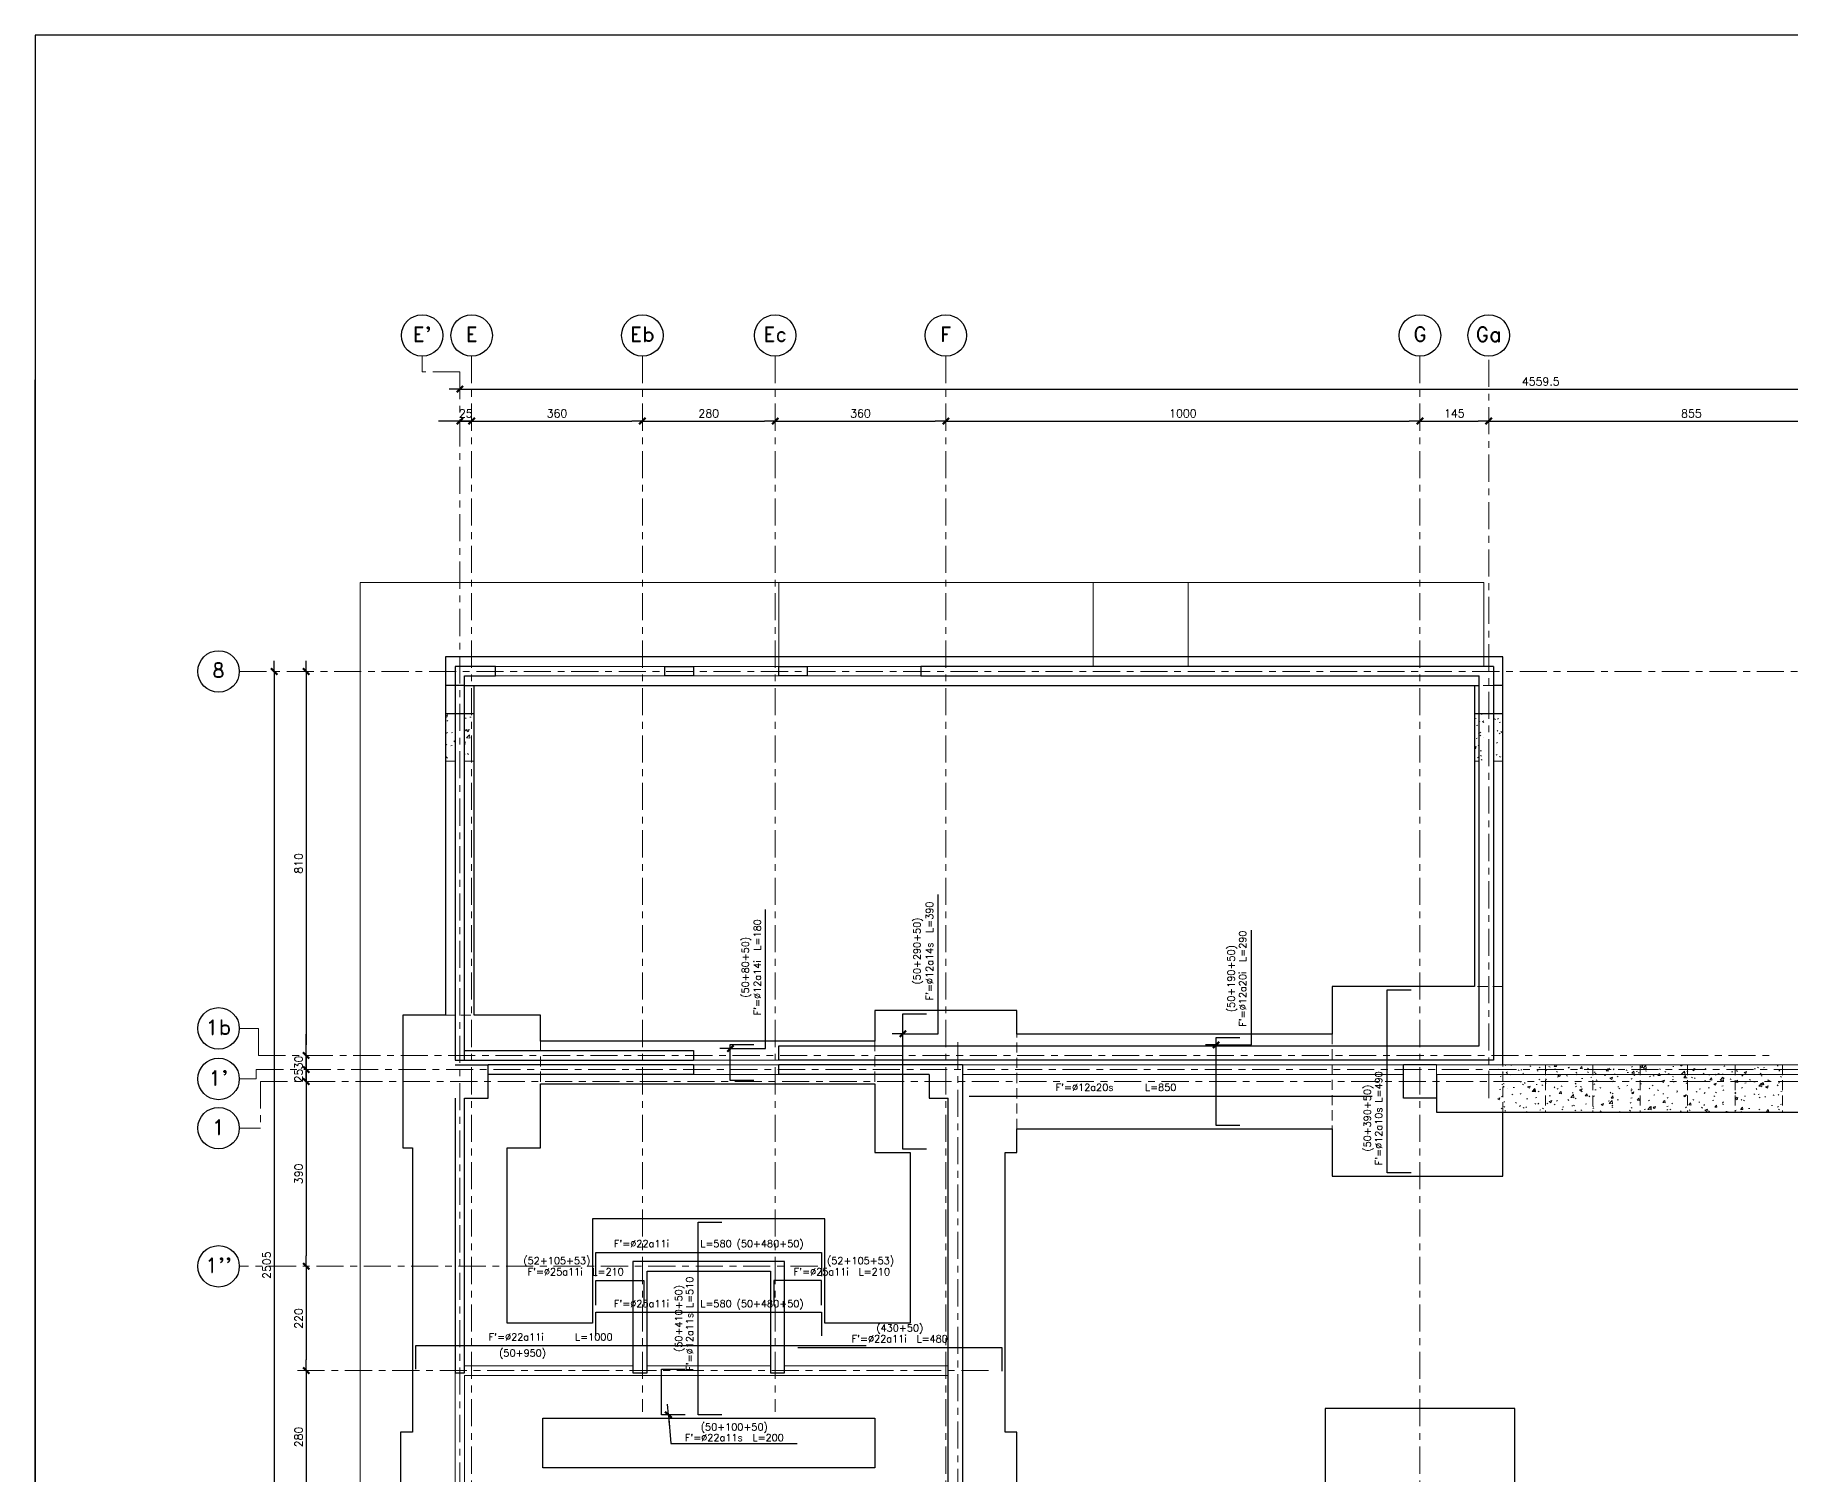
# Model space of a CAD drawing. Extents: x -4 to 6083, y -4 to 8618.
# Drawn here: x 0 to 3703, y 5580 to 8618 of the extents above; entities that cross this region are included whole.
import ezdxf
from ezdxf.enums import TextEntityAlignment as Align
from ezdxf.xclip import XClip

# ---------------------------------------------------------------- set-up
doc = ezdxf.new("R2010")
doc.units = 0
doc.header["$LTSCALE"] = 45
doc.header["$MEASUREMENT"] = 0
doc.header["$XCLIPFRAME"] = 0
doc.linetypes.add('2017_67-100$0$Grid Line', pattern=[2.2225, 1.27, -0.3175, 0.3175, -0.3175])
doc.linetypes.add('2017_67-100$0$RLE-PROYECCION', pattern=[0.71438, 0.47625, -0.23813])
doc.layers.get('0').update_dxf_attribs({"linetype": 'CONTINUOUS'})
for name, color, linetype, lineweight in [('2017_67-100$0$A-GENM', 3, 'CONTINUOUS', 15), ('2017_67-100$0$RLE-EJE', 3, 'CONTINUOUS', 25), ('2017_67-100$0$RLE-EJES', 1, '2017_67-100$0$Grid Line', 9), ('2017_67-100$0$RLE-FUNDACION', 3, 'CONTINUOUS', 25), ('2017_67-100$0$RLE-LOSA', 3, 'CONTINUOUS', 15), ('2017_67-100$0$RLE-MURO', 3, 'CONTINUOUS', 25), ('2017_67-100$0$RLE-PROYECCION', 2, '2017_67-100$0$RLE-PROYECCION', 15), ('2017_67-100$0$RLE-VIGA', 3, 'CONTINUOUS', 15)]:
    doc.layers.add(name, color=color, linetype=linetype, lineweight=lineweight)
for name, color, linetype in [('2017_67-100$0$RLA-COTAS', 2, 'CONTINUOUS'), ('fe', 7, 'CONTINUOUS'), ('RLA-FORMATO', 7, 'CONTINUOUS'), ('TEXTOS-SM', 3, 'CONTINUOUS')]:
    doc.layers.add(name, color=color, linetype=linetype)
doc.styles.add('2017_67-100$0$ROMAND', font='romand', dxfattribs={"height": 31.5})
doc.styles.add('2017_67-100$0$ROMANS', font='ROMANS.shx', dxfattribs={"height": 16.875})
doc.styles.add('ROMANS', font='ROMANS.shx', dxfattribs={"height": 16.875})
doc.styles.add('ROMANS0', font='romans.shx')
doc.dimstyles.new('2017_67-100$0$ING-75', dxfattribs={"dimscale": 75, "dimtxt": 0.27, "dimasz": 0.3, "dimexe": 0, "dimexo": 0, "dimgap": 0.1, "dimtad": 1, "dimdec": 1, "dimzin": 12, "dimdsep": 46, "dimtxsty": '2017_67-100$0$ROMANS', "dimblk": '2017_67-100$0$TICK1', "dimblk1": '2017_67-100$0$TICK1', "dimblk2": '2017_67-100$0$TICK1', "dimcen": 0.09, "dimclrd": 2, "dimclre": 1, "dimclrt": 3, "dimadec": 0, "dimazin": 0, "dimtfac": 1, "dimtdec": 0, "dimtix": 1, "dimtmove": 2, "dimatfit": 3, "dimldrblk": '2017_67-100$0$TICK1', "dimfxl": 0, "dimfxlon": 1, "dimtolj": 1, "dimtzin": 0, "dimarcsym": 0})
doc.dimstyles.new('ING-75', dxfattribs={"dimscale": 75, "dimtxt": 0.27, "dimasz": 0.3, "dimexe": 0, "dimexo": 0, "dimgap": 0.1, "dimtad": 1, "dimdec": 1, "dimzin": 12, "dimdsep": 46, "dimtxsty": 'ROMANS', "dimblk": 'TICK1', "dimblk1": 'TICK1', "dimblk2": 'TICK1', "dimcen": 0.09, "dimclrd": 2, "dimclre": 1, "dimclrt": 3, "dimadec": 0, "dimazin": 0, "dimtfac": 1, "dimtdec": 0, "dimtix": 1, "dimtmove": 2, "dimatfit": 3, "dimldrblk": 'TICK1', "dimfxl": 0, "dimfxlon": 1, "dimtolj": 1, "dimtzin": 0, "dimarcsym": 0})

# ---------------------------------------------------------------- blocks, each defined once
blk = doc.blocks.new('2017_67-100$0$TICK1')
at = {"color": 2}
for points in [[(0, 0), (-1, 0)], [(0, 0), (1, 0)]]:
    blk.add_lwpolyline(points, dxfattribs=at)
at = {"color": 2, "const_width": 0.2}
blk.add_lwpolyline([(-0.3, -0.3), (0.3, 0.3)], dxfattribs=at)
blk = doc.blocks.new('*D22')
at = {"layer": '2017_67-100$0$RLA-COTAS', "color": 2, "lineweight": -2, "transparency": 16777216}
blk.add_line((799.6, 7870.8), (5314.1, 7870.8), dxfattribs=at)
at = {"layer": '2017_67-100$0$RLA-COTAS', "color": 2, "lineweight": -2, "transparency": 16777216, "xscale": 22.5, "yscale": 22.5, "zscale": 22.5, "rotation": 180}
blk.add_blockref('2017_67-100$0$TICK1', (777.1, 7870.8), dxfattribs=at)
at = {"layer": '2017_67-100$0$RLA-COTAS', "color": 2, "lineweight": -2, "transparency": 16777216, "xscale": 22.5, "yscale": 22.5, "zscale": 22.5}
blk.add_blockref('2017_67-100$0$TICK1', (5336.6, 7870.8), dxfattribs=at)
at = {"layer": '2017_67-100$0$RLA-COTAS', "color": 3, "transparency": 16777216, "insert": (3056.8, 7886.8), "char_height": 16.88, "attachment_point": 5, "style": '2017_67-100$0$ROMANS'}
blk.add_mtext('\\A1;4559.5', dxfattribs=at)
blk = doc.blocks.new('*D23')
at = {"layer": '2017_67-100$0$RLA-COTAS', "color": 2, "lineweight": -2, "transparency": 16777216}
for p, q in [((754.6, 7803.3), (732.1, 7803.3)), ((777.1, 7803.3), (802.1, 7803.3)), ((824.6, 7803.3), (847.1, 7803.3))]:
    blk.add_line(p, q, dxfattribs=at)
at = {"layer": '2017_67-100$0$RLA-COTAS', "color": 2, "lineweight": -2, "transparency": 16777216, "xscale": 22.5, "yscale": 22.5, "zscale": 22.5}
blk.add_blockref('2017_67-100$0$TICK1', (777.1, 7803.3), dxfattribs=at)
at = {"layer": '2017_67-100$0$RLA-COTAS', "color": 2, "lineweight": -2, "transparency": 16777216, "xscale": 22.5, "yscale": 22.5, "zscale": 22.5, "rotation": 180}
blk.add_blockref('2017_67-100$0$TICK1', (802.1, 7803.3), dxfattribs=at)
at = {"layer": '2017_67-100$0$RLA-COTAS', "color": 3, "transparency": 16777216, "insert": (789.6, 7819.3), "char_height": 16.88, "attachment_point": 5, "style": '2017_67-100$0$ROMANS'}
blk.add_mtext('\\A1;25', dxfattribs=at)
blk = doc.blocks.new('*D24')
at = {"layer": '2017_67-100$0$RLA-COTAS', "color": 2, "lineweight": -2, "transparency": 16777216}
blk.add_line((824.6, 7803.3), (1139.6, 7803.3), dxfattribs=at)
at = {"layer": '2017_67-100$0$RLA-COTAS', "color": 2, "lineweight": -2, "transparency": 16777216, "xscale": 22.5, "yscale": 22.5, "zscale": 22.5, "rotation": 180}
blk.add_blockref('2017_67-100$0$TICK1', (802.1, 7803.3), dxfattribs=at)
at = {"layer": '2017_67-100$0$RLA-COTAS', "color": 2, "lineweight": -2, "transparency": 16777216, "xscale": 22.5, "yscale": 22.5, "zscale": 22.5}
blk.add_blockref('2017_67-100$0$TICK1', (1162.1, 7803.3), dxfattribs=at)
at = {"layer": '2017_67-100$0$RLA-COTAS', "color": 3, "transparency": 16777216, "insert": (982.1, 7819.3), "char_height": 16.88, "attachment_point": 5, "style": '2017_67-100$0$ROMANS'}
blk.add_mtext('\\A1;360', dxfattribs=at)
blk = doc.blocks.new('*D25')
at = {"layer": '2017_67-100$0$RLA-COTAS', "color": 2, "lineweight": -2, "transparency": 16777216}
blk.add_line((1184.6, 7803.3), (1419.6, 7803.3), dxfattribs=at)
at = {"layer": '2017_67-100$0$RLA-COTAS', "color": 2, "lineweight": -2, "transparency": 16777216, "xscale": 22.5, "yscale": 22.5, "zscale": 22.5, "rotation": 180}
blk.add_blockref('2017_67-100$0$TICK1', (1162.1, 7803.3), dxfattribs=at)
at = {"layer": '2017_67-100$0$RLA-COTAS', "color": 2, "lineweight": -2, "transparency": 16777216, "xscale": 22.5, "yscale": 22.5, "zscale": 22.5}
blk.add_blockref('2017_67-100$0$TICK1', (1442.1, 7803.3), dxfattribs=at)
at = {"layer": '2017_67-100$0$RLA-COTAS', "color": 3, "transparency": 16777216, "insert": (1302.1, 7819.3), "char_height": 16.88, "attachment_point": 5, "style": '2017_67-100$0$ROMANS'}
blk.add_mtext('\\A1;280', dxfattribs=at)
blk = doc.blocks.new('*D26')
at = {"layer": '2017_67-100$0$RLA-COTAS', "color": 2, "lineweight": -2, "transparency": 16777216}
blk.add_line((1464.6, 7803.3), (1779.6, 7803.3), dxfattribs=at)
at = {"layer": '2017_67-100$0$RLA-COTAS', "color": 2, "lineweight": -2, "transparency": 16777216, "xscale": 22.5, "yscale": 22.5, "zscale": 22.5, "rotation": 180}
blk.add_blockref('2017_67-100$0$TICK1', (1442.1, 7803.3), dxfattribs=at)
at = {"layer": '2017_67-100$0$RLA-COTAS', "color": 2, "lineweight": -2, "transparency": 16777216, "xscale": 22.5, "yscale": 22.5, "zscale": 22.5}
blk.add_blockref('2017_67-100$0$TICK1', (1802.1, 7803.3), dxfattribs=at)
at = {"layer": '2017_67-100$0$RLA-COTAS', "color": 3, "transparency": 16777216, "insert": (1622.1, 7819.3), "char_height": 16.88, "attachment_point": 5, "style": '2017_67-100$0$ROMANS'}
blk.add_mtext('\\A1;360', dxfattribs=at)
blk = doc.blocks.new('*D27')
at = {"layer": '2017_67-100$0$RLA-COTAS', "color": 2, "lineweight": -2, "transparency": 16777216}
blk.add_line((1824.6, 7803.3), (2779.6, 7803.3), dxfattribs=at)
at = {"layer": '2017_67-100$0$RLA-COTAS', "color": 2, "lineweight": -2, "transparency": 16777216, "xscale": 22.5, "yscale": 22.5, "zscale": 22.5, "rotation": 180}
blk.add_blockref('2017_67-100$0$TICK1', (1802.1, 7803.3), dxfattribs=at)
at = {"layer": '2017_67-100$0$RLA-COTAS', "color": 2, "lineweight": -2, "transparency": 16777216, "xscale": 22.5, "yscale": 22.5, "zscale": 22.5}
blk.add_blockref('2017_67-100$0$TICK1', (2802.1, 7803.3), dxfattribs=at)
at = {"layer": '2017_67-100$0$RLA-COTAS', "color": 3, "transparency": 16777216, "insert": (2302.1, 7819.3), "char_height": 16.88, "attachment_point": 5, "style": '2017_67-100$0$ROMANS'}
blk.add_mtext('\\A1;1000', dxfattribs=at)
blk = doc.blocks.new('*D28')
at = {"layer": '2017_67-100$0$RLA-COTAS', "color": 2, "lineweight": -2, "transparency": 16777216}
blk.add_line((2824.6, 7803.3), (2924.6, 7803.3), dxfattribs=at)
at = {"layer": '2017_67-100$0$RLA-COTAS', "color": 2, "lineweight": -2, "transparency": 16777216, "xscale": 22.5, "yscale": 22.5, "zscale": 22.5, "rotation": 180}
blk.add_blockref('2017_67-100$0$TICK1', (2802.1, 7803.3), dxfattribs=at)
at = {"layer": '2017_67-100$0$RLA-COTAS', "color": 2, "lineweight": -2, "transparency": 16777216, "xscale": 22.5, "yscale": 22.5, "zscale": 22.5}
blk.add_blockref('2017_67-100$0$TICK1', (2947.1, 7803.3), dxfattribs=at)
at = {"layer": '2017_67-100$0$RLA-COTAS', "color": 3, "transparency": 16777216, "insert": (2874.6, 7819.3), "char_height": 16.88, "attachment_point": 5, "style": '2017_67-100$0$ROMANS'}
blk.add_mtext('\\A1;145', dxfattribs=at)
blk = doc.blocks.new('*D29')
at = {"layer": '2017_67-100$0$RLA-COTAS', "color": 2, "lineweight": -2, "transparency": 16777216}
blk.add_line((2969.6, 7803.3), (3779.6, 7803.3), dxfattribs=at)
at = {"layer": '2017_67-100$0$RLA-COTAS', "color": 2, "lineweight": -2, "transparency": 16777216, "xscale": 22.5, "yscale": 22.5, "zscale": 22.5, "rotation": 180}
blk.add_blockref('2017_67-100$0$TICK1', (2947.1, 7803.3), dxfattribs=at)
at = {"layer": '2017_67-100$0$RLA-COTAS', "color": 2, "lineweight": -2, "transparency": 16777216, "xscale": 22.5, "yscale": 22.5, "zscale": 22.5}
blk.add_blockref('2017_67-100$0$TICK1', (3802.1, 7803.3), dxfattribs=at)
at = {"layer": '2017_67-100$0$RLA-COTAS', "color": 3, "transparency": 16777216, "insert": (3374.6, 7819.3), "char_height": 16.88, "attachment_point": 5, "style": '2017_67-100$0$ROMANS'}
blk.add_mtext('\\A1;855', dxfattribs=at)
blk = doc.blocks.new('*D53')
at = {"layer": '2017_67-100$0$RLA-COTAS', "color": 2, "lineweight": -2, "transparency": 16777216}
blk.add_line((385.6, 7252.6), (385.6, 4792.6), dxfattribs=at)
at = {"layer": '2017_67-100$0$RLA-COTAS', "color": 2, "lineweight": -2, "transparency": 16777216, "xscale": 22.5, "yscale": 22.5, "zscale": 22.5}
for p, rotation in [((385.6, 7275.1), 90), ((385.6, 4770.1), 270)]:
    blk.add_blockref('2017_67-100$0$TICK1', p, dxfattribs=dict(at, rotation=rotation))
at = {"layer": '2017_67-100$0$RLA-COTAS', "color": 3, "transparency": 16777216, "insert": (369.7, 6022.6), "char_height": 16.88, "attachment_point": 5, "rotation": 90, "style": '2017_67-100$0$ROMANS'}
blk.add_mtext('\\A1;2505', dxfattribs=at)
blk = doc.blocks.new('*D54')
at = {"layer": '2017_67-100$0$RLA-COTAS', "color": 2, "lineweight": -2, "transparency": 16777216}
blk.add_line((453.1, 7252.6), (453.1, 6487.6), dxfattribs=at)
at = {"layer": '2017_67-100$0$RLA-COTAS', "color": 2, "lineweight": -2, "transparency": 16777216, "xscale": 22.5, "yscale": 22.5, "zscale": 22.5}
for p, rotation in [((453.1, 7275.1), 90), ((453.1, 6465.1), 270)]:
    blk.add_blockref('2017_67-100$0$TICK1', p, dxfattribs=dict(at, rotation=rotation))
at = {"layer": '2017_67-100$0$RLA-COTAS', "color": 3, "transparency": 16777216, "insert": (437.2, 6870.1), "char_height": 16.88, "attachment_point": 5, "rotation": 90, "style": '2017_67-100$0$ROMANS'}
blk.add_mtext('\\A1;810', dxfattribs=at)
blk = doc.blocks.new('*D55')
at = {"layer": '2017_67-100$0$RLA-COTAS', "color": 2, "lineweight": -2, "transparency": 16777216}
for p, q in [((453.1, 6487.6), (453.1, 6510.1)), ((453.1, 6465.1), (453.1, 6435.1)), ((453.1, 6412.6), (453.1, 6390.1))]:
    blk.add_line(p, q, dxfattribs=at)
at = {"layer": '2017_67-100$0$RLA-COTAS', "color": 2, "lineweight": -2, "transparency": 16777216, "xscale": 22.5, "yscale": 22.5, "zscale": 22.5}
for p, rotation in [((453.1, 6465.1), 270), ((453.1, 6435.1), 90)]:
    blk.add_blockref('2017_67-100$0$TICK1', p, dxfattribs=dict(at, rotation=rotation))
at = {"layer": '2017_67-100$0$RLA-COTAS', "color": 3, "transparency": 16777216, "insert": (437.2, 6450.1), "char_height": 16.88, "attachment_point": 5, "rotation": 90, "style": '2017_67-100$0$ROMANS'}
blk.add_mtext('\\A1;30', dxfattribs=at)
blk = doc.blocks.new('*D56')
at = {"layer": '2017_67-100$0$RLA-COTAS', "color": 2, "lineweight": -2, "transparency": 16777216}
for p, q in [((453.1, 6457.6), (453.1, 6480.1)), ((453.1, 6435.1), (453.1, 6410.1)), ((453.1, 6387.6), (453.1, 6365.1))]:
    blk.add_line(p, q, dxfattribs=at)
at = {"layer": '2017_67-100$0$RLA-COTAS', "color": 2, "lineweight": -2, "transparency": 16777216, "xscale": 22.5, "yscale": 22.5, "zscale": 22.5}
for p, rotation in [((453.1, 6435.1), 270), ((453.1, 6410.1), 90)]:
    blk.add_blockref('2017_67-100$0$TICK1', p, dxfattribs=dict(at, rotation=rotation))
at = {"layer": '2017_67-100$0$RLA-COTAS', "color": 3, "transparency": 16777216, "insert": (437.2, 6422.6), "char_height": 16.88, "attachment_point": 5, "rotation": 90, "style": '2017_67-100$0$ROMANS'}
blk.add_mtext('\\A1;25', dxfattribs=at)
blk = doc.blocks.new('*D57')
at = {"layer": '2017_67-100$0$RLA-COTAS', "color": 2, "lineweight": -2, "transparency": 16777216}
blk.add_line((453.1, 6387.6), (453.1, 6042.6), dxfattribs=at)
at = {"layer": '2017_67-100$0$RLA-COTAS', "color": 2, "lineweight": -2, "transparency": 16777216, "xscale": 22.5, "yscale": 22.5, "zscale": 22.5}
for p, rotation in [((453.1, 6410.1), 90), ((453.1, 6020.1), 270)]:
    blk.add_blockref('2017_67-100$0$TICK1', p, dxfattribs=dict(at, rotation=rotation))
at = {"layer": '2017_67-100$0$RLA-COTAS', "color": 3, "transparency": 16777216, "insert": (437.2, 6215.1), "char_height": 16.88, "attachment_point": 5, "rotation": 90, "style": '2017_67-100$0$ROMANS'}
blk.add_mtext('\\A1;390', dxfattribs=at)
blk = doc.blocks.new('*D58')
at = {"layer": '2017_67-100$0$RLA-COTAS', "color": 2, "lineweight": -2, "transparency": 16777216}
blk.add_line((453.1, 5997.6), (453.1, 5822.6), dxfattribs=at)
at = {"layer": '2017_67-100$0$RLA-COTAS', "color": 2, "lineweight": -2, "transparency": 16777216, "xscale": 22.5, "yscale": 22.5, "zscale": 22.5}
for p, rotation in [((453.1, 6020.1), 90), ((453.1, 5800.1), 270)]:
    blk.add_blockref('2017_67-100$0$TICK1', p, dxfattribs=dict(at, rotation=rotation))
at = {"layer": '2017_67-100$0$RLA-COTAS', "color": 3, "transparency": 16777216, "insert": (437.2, 5910.1), "char_height": 16.88, "attachment_point": 5, "rotation": 90, "style": '2017_67-100$0$ROMANS'}
blk.add_mtext('\\A1;220', dxfattribs=at)
blk = doc.blocks.new('*D59')
at = {"layer": '2017_67-100$0$RLA-COTAS', "color": 2, "lineweight": -2, "transparency": 16777216}
blk.add_line((453.1, 5777.6), (453.1, 5542.6), dxfattribs=at)
at = {"layer": '2017_67-100$0$RLA-COTAS', "color": 2, "lineweight": -2, "transparency": 16777216, "xscale": 22.5, "yscale": 22.5, "zscale": 22.5}
for p, rotation in [((453.1, 5800.1), 90), ((453.1, 5520.1), 270)]:
    blk.add_blockref('2017_67-100$0$TICK1', p, dxfattribs=dict(at, rotation=rotation))
at = {"layer": '2017_67-100$0$RLA-COTAS', "color": 3, "transparency": 16777216, "insert": (437.2, 5660.1), "char_height": 16.88, "attachment_point": 5, "rotation": 90, "style": '2017_67-100$0$ROMANS'}
blk.add_mtext('\\A1;280', dxfattribs=at)
blk = doc.blocks.new('TICK1')
at = {"color": 2}
for points in [[(0, 0), (-1, 0)], [(0, 0), (1, 0)]]:
    blk.add_lwpolyline(points, dxfattribs=at)
at = {"color": 2, "const_width": 0.2}
blk.add_lwpolyline([(-0.3, -0.3), (0.3, 0.3)], dxfattribs=at)
blk = doc.blocks.new('2017_67-100')
at = {"layer": '2017_67-100$0$A-GENM'}
h = blk.add_hatch(dxfattribs=at)
h.set_pattern_fill('FP_3', color=1, style=0, pattern_type=2)
h.set_pattern_definition([(50, (3196.585, 5997.944), (54.65545, -4.7815), [5.715, -62.865]), (355, (3196.585, 5997.944), (-10.5728, 57.3166), [4.572, -50.292]), (100.451, (3201.14, 5997.546), (44.0828, 52.5349), [4.857, -53.427]), (46.184, (3196.585, 6013.184), (81.3237, -12.6129), [8.572, -94.297]), (96.636, (3203.36, 6012.13), (71.2212, 74.2287), [7.286, -80.141]), (351.184, (3196.585, 6013.18), (71.2217, 74.2274), [6.858, -75.438]), (21, (3204.205, 6009.374), (45.4846, -30.6795), [5.715, -62.865]), (326, (3204.205, 6009.374), (18.5405, 55.256), [4.572, -50.292]), (71.451, (3207.995, 6006.817), (64.0251, 24.5763), [4.857, -53.427]), (37.5, (3196.585, 5997.944), (0.9261, 25.36672), [2.515, -47.168, 2.515, -48.539, -50.483]), (37.5, (3196.585, 5997.944), (0.9261, 25.36672), [-100.736, 2.515, -47.968]), (7.5, (3196.585, 5997.944), (20.04558, 30.0546), [2.515, -26.594, 2.515, -46.025, -19.241]), (7.5, (3196.585, 5997.944), (20.04558, 30.0546), [-77.648, 2.515, -16.726]), (327.5, (3179.592, 5997.944), (40.67682, -1.71882), [2.515, -16.535, 2.515, -56.921, -78.867]), (327.5, (3179.592, 5997.944), (40.67682, -1.71882), [-78.486, 2.515, -76.352]), (317.5, (3171.97, 5997.944), (44.4383, 7.62794), [2.515, -22.25, 2.515, -36.957, -56.007]), (317.5, (3171.97, 5997.944), (44.4383, 7.62794), [-64.237, 2.515, -53.492])])
h.paths.add_polyline_path([(767.065, 7085.628), (767.065, 7185.628), (747.065, 7185.628), (747.065, 7085.628)], flags=0)
h.paths.add_polyline_path([(807.065, 7085.628), (807.065, 7185.628), (787.065, 7185.628), (787.065, 7085.628)], flags=0)
h = blk.add_hatch(dxfattribs=at)
h.set_pattern_fill('FP_1', color=1, style=0, pattern_type=2)
h.set_pattern_definition([(50, (3157.694, 5997.944), (54.6555, -4.7815), [5.715, -62.865]), (355, (3157.694, 5997.944), (-10.5728, 57.3166), [4.572, -50.292]), (100.451, (3162.25, 5997.546), (44.0828, 52.535), [4.857, -53.427]), (46.184, (3157.694, 6013.184), (81.3237, -12.613), [8.572, -94.297]), (96.636, (3164.47, 6012.13), (71.221, 74.2287), [7.286, -80.141]), (351.184, (3157.694, 6013.18), (71.2217, 74.2274), [6.858, -75.438]), (21, (3165.314, 6009.374), (45.4846, -30.6795), [5.715, -62.865]), (326, (3165.314, 6009.374), (18.5405, 55.256), [4.572, -50.292]), (71.451, (3169.104, 6006.817), (64.025, 24.5763), [4.857, -53.427]), (37.5, (3157.694, 5997.944), (0.9261, 25.36672), [2.515, -47.168, 2.515, -48.539, -50.483]), (37.5, (3157.694, 5997.944), (0.9261, 25.36672), [-100.736, 2.515, -47.968]), (7.5, (3157.694, 5997.944), (20.0456, 30.0546), [2.515, -26.594, 2.515, -46.025, -19.241]), (7.5, (3157.694, 5997.944), (20.0456, 30.0546), [-77.648, 2.515, -16.726]), (327.5, (3140.701, 5997.944), (40.6768, -1.71882), [2.515, -16.535, 2.515, -56.921, -78.867]), (327.5, (3140.701, 5997.944), (40.6768, -1.71882), [-78.486, 2.515, -76.352]), (317.5, (3133.08, 5997.944), (44.4383, 7.6279), [2.515, -22.25, 2.515, -36.957, -56.007]), (317.5, (3133.08, 5997.944), (44.4383, 7.6279), [-64.237, 2.515, -53.492])])
h.paths.add_polyline_path([(2977.069, 7085.628), (2977.069, 7185.628), (2957.069, 7185.628), (2957.069, 7085.628), (2973.183, 7085.628)], flags=0)
h.paths.add_polyline_path([(2917.069, 7085.628), (2937.069, 7085.628), (2937.069, 7185.628), (2917.069, 7185.628)], flags=0)
h = blk.add_hatch(dxfattribs=at)
h.set_pattern_fill('FP_1', color=1, style=0, pattern_type=2)
h.set_pattern_definition([(50, (3207.194, 5257.44), (54.6555, -4.7815), [5.715, -62.865]), (355, (3207.194, 5257.44), (-10.5728, 57.3166), [4.572, -50.292]), (100.451, (3211.75, 5257.04), (44.0828, 52.535), [4.857, -53.427]), (46.184, (3207.194, 5272.68), (81.3237, -12.613), [8.572, -94.297]), (96.636, (3213.97, 5271.63), (71.221, 74.2287), [7.286, -80.141]), (351.184, (3207.194, 5272.68), (71.2217, 74.2274), [6.858, -75.438]), (21, (3214.814, 5268.87), (45.4846, -30.6795), [5.715, -62.865]), (326, (3214.814, 5268.87), (18.5405, 55.256), [4.572, -50.292]), (71.451, (3218.604, 5266.31), (64.025, 24.5763), [4.857, -53.427]), (37.5, (3207.194, 5257.439), (0.9261, 25.36672), [2.515, -47.168, 2.515, -48.539, -50.483]), (37.5, (3207.194, 5257.439), (0.9261, 25.36672), [-100.736, 2.515, -47.968]), (7.5, (3207.194, 5257.44), (20.0456, 30.0546), [2.515, -26.594, 2.515, -46.025, -19.241]), (7.5, (3207.194, 5257.44), (20.0456, 30.0546), [-77.648, 2.515, -16.726]), (327.5, (3190.201, 5257.439), (40.6768, -1.71882), [2.515, -16.535, 2.515, -56.921, -78.867]), (327.5, (3190.201, 5257.439), (40.6768, -1.71882), [-78.486, 2.515, -76.352]), (317.5, (3182.58, 5257.44), (44.4383, 7.6279), [2.515, -22.25, 2.515, -36.957, -56.007]), (317.5, (3182.58, 5257.44), (44.4383, 7.6279), [-64.237, 2.515, -53.492])])
h.paths.add_polyline_path([(3566.569, 6345.123), (3566.569, 6445.123), (2991.952, 6445.123), (2991.952, 6345.123), (3022.683, 6345.123)])
h.paths.add_polyline_path([(2966.569, 6345.123), (2986.569, 6345.123), (2986.569, 6445.123), (2966.569, 6445.123)])
for p, q in [((747.065, 7185.628), (767.065, 7185.628)), ((787.065, 7185.628), (807.065, 7185.628)), ((2917.069, 7185.628), (2927.069, 7185.628)), ((2917.069, 7185.628), (2927.069, 7185.628)), ((2957.069, 7185.628), (2977.069, 7185.628)), ((2957.069, 7185.628), (2977.069, 7185.628))]:
    blk.add_line(p, q, dxfattribs=at)
at = {"layer": '2017_67-100$0$A-GENM', "color": 1}
for p, q in [((747.065, 7085.628), (767.065, 7085.628)), ((787.065, 7085.628), (807.065, 7085.628)), ((2917.069, 7085.628), (2927.069, 7085.628)), ((2957.069, 7085.628), (2977.069, 7085.628))]:
    blk.add_line(p, q, dxfattribs=at)
at = {"layer": '2017_67-100$0$RLE-EJE'}
for centre in [(697.659, 7983.878), (802.065, 7983.878), (1162.065, 7983.878), (1442.065, 7983.878), (1802.065, 7983.878), (2802.065, 7983.878), (2947.065, 7983.878), (268.315, 7275.128), (268.315, 6522.065), (268.315, 6415.446), (268.315, 6311.663), (268.315, 6020.127)]:
    blk.add_circle(centre, 43.75, dxfattribs=at)
at = {"layer": '2017_67-100$0$RLE-EJES'}
for p, q in [((697.659, 7906.893), (697.659, 7940.128)), ((802.065, 7940.128), (802.065, 3264.931)), ((1162.065, 7940.128), (1162.065, 5713.285)), ((1442.065, 7940.128), (1442.065, 5713.285)), ((1802.065, 7940.128), (1802.065, 3264.931)), ((2802.065, 7940.128), (2802.065, 3264.931)), ((2947.065, 6375.128), (2947.065, 7940.128)), ((777.065, 7906.893), (697.659, 7906.893)), ((777.065, 7906.893), (777.065, 3302.6)), ((312.065, 7275.128), (5712.081, 7275.128)), ((352.395, 6522.065), (312.065, 6522.065)), ((352.395, 6465.144), (352.395, 6522.065)), ((1827.065, 6492.793), (1827.065, 3302.6)), ((352.395, 6465.144), (3550.79, 6465.144)), ((347.924, 6415.446), (312.065, 6415.446)), ((347.924, 6435.128), (5674.086, 6435.128)), ((347.924, 6435.128), (347.924, 6415.446)), ((356.865, 6410.144), (356.865, 6311.663)), ((356.865, 6410.144), (5712.081, 6410.144)), ((356.865, 6311.663), (312.065, 6311.663)), ((1531.849, 6020.127), (312.065, 6020.127)), ((1892.065, 5800.128), (432.065, 5800.128))]:
    blk.add_line(p, q, dxfattribs=at)
at = {"layer": '2017_67-100$0$RLE-FUNDACION'}
for p, q in [((747.065, 7305.628), (747.065, 6550.144)), ((2977.069, 7305.628), (747.065, 7305.628)), ((2977.069, 6445.128), (2977.069, 7305.628)), ((767.065, 7245.628), (747.065, 7245.628)), ((787.06, 7245.628), (767.07, 7245.628)), ((787.065, 7245.628), (2927.069, 7245.628)), ((807.065, 6550.144), (807.065, 7245.628)), ((2917.069, 7245.628), (2917.069, 6610.144)), ((2977.069, 7245.628), (2957.069, 7245.628)), ((767.065, 7185.628), (747.065, 7185.628)), ((787.06, 7185.628), (767.07, 7185.628)), ((807.065, 7185.628), (787.065, 7185.628)), ((2927.069, 7185.628), (2917.069, 7185.628)), ((2957.064, 7185.628), (2927.074, 7185.628)), ((2977.069, 7185.628), (2957.069, 7185.628)), ((2917.069, 6610.144), (2617.069, 6610.144)), ((2617.069, 6610.144), (2617.069, 6510.144)), ((1952.065, 6560.144), (1652.065, 6560.144)), ((1652.065, 6560.144), (1652.065, 6495.124)), ((1952.065, 6510.144), (1952.065, 6560.144)), ((747.065, 6550.144), (657.065, 6550.144)), ((657.065, 6550.144), (657.065, 6270.144)), ((947.065, 6550.144), (807.065, 6550.144)), ((947.065, 6495.124), (947.065, 6550.144)), ((1652.065, 6495.124), (947.065, 6495.124)), ((2617.069, 6510.144), (1952.065, 6510.144)), ((947.065, 6270.144), (947.065, 6405.128)), ((947.065, 6405.128), (1652.065, 6405.128)), ((1652.065, 6405.128), (1652.065, 6260.144)), ((2837.065, 6375.128), (2837.065, 6345.128)), ((2837.065, 6345.128), (3602.065, 6345.128)), ((2977.069, 6210.144), (2977.069, 6345.128)), ((1952.065, 6260.144), (1952.065, 6310.144)), ((1952.065, 6310.144), (2617.069, 6310.144)), ((2617.069, 6310.144), (2617.069, 6210.144)), ((657.065, 6270.144), (677.065, 6270.144)), ((677.065, 6270.144), (677.065, 5670.144)), ((877.065, 5900.128), (877.065, 6270.144)), ((877.065, 6270.144), (947.065, 6270.144)), ((1652.065, 6260.144), (1727.065, 6260.144)), ((1727.065, 6260.144), (1727.065, 5900.128)), ((1927.065, 5670.144), (1927.065, 6260.144)), ((1927.065, 6260.144), (1952.065, 6260.144)), ((2617.069, 6210.144), (2977.069, 6210.144)), ((1057.065, 6120.127), (1057.065, 5900.128)), ((1547.065, 6120.127), (1057.065, 6120.127)), ((1547.065, 5900.128), (1547.065, 6120.127)), ((1057.065, 5900.128), (877.065, 5900.128)), ((1727.065, 5900.128), (1547.065, 5900.128)), ((2602.065, 5720.144), (2602.065, 5550.144)), ((3002.065, 5720.144), (2602.065, 5720.144)), ((3002.065, 5550.144), (3002.065, 5720.144)), ((677.065, 5670.144), (652.065, 5670.144)), ((652.065, 5670.144), (652.065, 5370.144)), ((952.065, 5700.128), (1652.065, 5700.128)), ((952.065, 5595.144), (952.065, 5700.128)), ((1652.065, 5700.128), (1652.065, 5595.144)), ((1952.065, 5670.144), (1927.065, 5670.144)), ((1952.065, 5550.144), (1952.065, 5670.144)), ((1652.065, 5595.144), (952.065, 5595.144))]:
    blk.add_line(p, q, dxfattribs=at)
at = {"layer": '2017_67-100$0$RLE-LOSA'}
for p, q in [((567.065, 5517.593), (567.065, 7462.628)), ((567.065, 7462.628), (2936.569, 7462.628)), ((1449.69, 7462.628), (1449.69, 7285.628)), ((2112.825, 7462.628), (2112.825, 7285.628)), ((2312.825, 7462.628), (2312.825, 7285.628)), ((2936.569, 7462.628), (2936.569, 7285.628)), ((1269.69, 6455.144), (1449.69, 6455.144)), ((1449.69, 6445.144), (1269.69, 6445.144))]:
    blk.add_line(p, q, dxfattribs=at)
at = {"layer": '2017_67-100$0$RLE-MURO'}
for p, q in [((852.065, 7285.628), (767.065, 7285.628)), ((767.065, 7285.628), (767.065, 6455.144)), ((787.065, 6455.144), (787.065, 7265.628)), ((787.065, 7265.628), (852.065, 7265.628)), ((852.065, 7265.628), (852.065, 7285.628)), ((2957.069, 7285.628), (1749.59, 7285.628)), ((1749.59, 7285.628), (1749.59, 7265.628)), ((1749.59, 7265.628), (2927.069, 7265.628)), ((2927.069, 6485.144), (2927.069, 7265.628)), ((2957.069, 7285.628), (2957.069, 6455.144)), ((1449.69, 6485.144), (2927.069, 6485.144)), ((1449.69, 6455.144), (1449.69, 6485.144)), ((767.065, 6455.144), (787.065, 6455.144)), ((767.065, 6445.128), (837.065, 6445.128)), ((787.065, 6475.144), (1269.69, 6475.144)), ((787.065, 6455.144), (1269.69, 6455.144)), ((837.065, 6445.128), (837.065, 6445.144)), ((1269.69, 6445.144), (837.065, 6445.144)), ((837.065, 6375.144), (837.065, 6445.128)), ((1269.69, 6475.144), (1269.69, 6455.144)), ((1269.69, 6445.144), (1269.69, 6425.128)), ((2957.069, 6455.144), (1449.69, 6455.144)), ((1449.69, 6425.128), (1449.69, 6445.144)), ((1837.065, 6445.144), (1449.69, 6445.144)), ((1837.065, 6445.144), (1837.065, 4760.128)), ((2837.065, 6445.128), (2767.065, 6445.128)), ((2767.065, 6375.128), (2767.065, 6445.128)), ((1269.69, 6425.128), (837.065, 6425.128)), ((1767.065, 6425.128), (1449.69, 6425.128)), ((1767.065, 6425.128), (1767.065, 6375.144)), ((2837.065, 6425.128), (2837.065, 6375.128)), ((767.065, 6375.144), (767.065, 5795.128)), ((787.065, 6375.144), (837.065, 6375.144)), ((787.065, 5795.128), (787.065, 6375.144)), ((1767.065, 6375.144), (1807.065, 6375.144)), ((1807.065, 5555.144), (1807.065, 6375.144)), ((2837.065, 6375.128), (2767.065, 6375.128)), ((1142.065, 6030.127), (1142.065, 5795.128)), ((1462.065, 6030.127), (1142.065, 6030.127)), ((1172.065, 5795.128), (1172.065, 6010.127)), ((1172.065, 6010.127), (1432.065, 6010.127)), ((1432.065, 6010.127), (1432.065, 5795.128)), ((1462.065, 5795.128), (1462.065, 6030.127)), ((767.065, 5795.128), (787.065, 5795.128)), ((1142.065, 5795.128), (1172.065, 5795.128)), ((1432.065, 5795.128), (1462.065, 5795.128))]:
    blk.add_line(p, q, dxfattribs=at)
for points in [[(1209.69, 7285.628), (1269.69, 7285.628), (1269.69, 7265.628), (1209.69, 7265.628)], [(1449.69, 7285.628), (1509.69, 7285.628), (1509.69, 7265.628), (1449.69, 7265.628)]]:
    blk.add_lwpolyline(points, close=True, dxfattribs=at)
at = {"layer": '2017_67-100$0$RLE-PROYECCION'}
for p, q in [((2957.064, 7245.628), (2927.074, 7245.628)), ((2977.069, 6610.144), (2917.069, 6610.144)), ((747.065, 6550.144), (807.065, 6550.144)), ((947.065, 6495.124), (947.065, 6405.128)), ((1652.065, 6495.124), (1652.065, 6405.128)), ((1952.065, 6310.144), (1952.065, 6510.144)), ((2617.069, 6510.144), (2617.069, 6310.144)), ((2837.065, 6445.128), (2837.065, 6425.128)), ((2977.069, 6345.133), (2977.069, 6445.123)), ((3066.569, 6445.133), (3066.569, 6345.128)), ((3166.569, 6445.133), (3166.569, 6345.128)), ((3266.569, 6445.133), (3266.569, 6345.128)), ((3366.569, 6445.133), (3366.569, 6345.128)), ((3466.569, 6445.133), (3466.569, 6345.128)), ((3566.569, 6445.133), (3566.569, 6345.128))]:
    blk.add_line(p, q, dxfattribs=at)
at = {"layer": '2017_67-100$0$RLE-VIGA'}
for p, q in [((852.065, 7285.628), (1749.59, 7285.628)), ((1749.59, 7265.628), (852.065, 7265.628)), ((2628.175, 6445.128), (1837.065, 6445.128)), ((2767.065, 6445.128), (2628.175, 6445.128)), ((3602.065, 6445.128), (2837.065, 6445.128)), ((3602.065, 6445.128), (2837.065, 6445.128)), ((1449.69, 6425.128), (1269.69, 6425.128)), ((1837.065, 6425.128), (2628.175, 6425.128)), ((2628.175, 6425.128), (2767.065, 6425.128)), ((3602.065, 6425.128), (2837.065, 6425.128)), ((767.065, 5795.128), (767.065, 5555.144)), ((787.065, 5810.128), (1057.065, 5810.128)), ((787.065, 5790.128), (787.065, 5555.144)), ((1057.065, 5790.128), (787.065, 5790.128)), ((1057.065, 5810.128), (1142.065, 5810.128)), ((1142.065, 5790.128), (1057.065, 5790.128)), ((1462.065, 5790.128), (1142.065, 5790.128)), ((1432.065, 5810.128), (1172.065, 5810.128)), ((1462.065, 5810.128), (1547.065, 5810.128)), ((1547.065, 5790.128), (1462.065, 5790.128)), ((1547.065, 5810.128), (1807.065, 5810.128)), ((1807.065, 5790.128), (1547.065, 5790.128))]:
    blk.add_line(p, q, dxfattribs=at)
at = {"layer": '2017_67-100$0$RLE-EJE', "color": 5, "char_height": 31.25, "width": 1, "attachment_point": 2, "line_spacing_factor": 0.941778, "style": '2017_67-100$0$ROMAND'}
for s, insert in [("E'", (697.668, 8002.194)), ('E', (802.074, 8002.194)), ('Eb', (1162.074, 8002.194)), ('Ec', (1442.074, 8002.194)), ('F', (1802.074, 8002.194)), ('G', (2802.074, 8002.194)), ('Ga', (2947.056, 8001.807)), ('8', (268.121, 7293.259)), ('1b', (268.121, 6540.196)), ("1'", (268.121, 6433.578)), ('1', (268.121, 6329.794)), ("1''", (268.508, 6038.24))]:
    blk.add_mtext(s, dxfattribs=dict(at, insert=insert))
at = {"layer": '2017_67-100$0$RLA-COTAS'}
for base, p1, p2, picture, middle in [((5336.588, 7870.845), (777.065, 7878.345), (5336.588, 7878.345), '*D22', (3056.826, 7886.782)), ((802.065, 7803.345), (777.065, 7810.845), (802.065, 7810.845), '*D23', (789.565, 7819.282)), ((1162.065, 7803.345), (802.065, 7810.845), (1162.065, 7810.845), '*D24', (982.065, 7819.282)), ((1442.065, 7803.345), (1162.065, 7810.845), (1442.065, 7810.845), '*D25', (1302.065, 7819.282)), ((1802.065, 7803.345), (1442.065, 7810.845), (1802.065, 7810.845), '*D26', (1622.065, 7819.282)), ((2802.065, 7803.345), (1802.065, 7810.845), (2802.065, 7810.845), '*D27', (2302.065, 7819.282)), ((2947.065, 7803.345), (2802.065, 7810.845), (2947.065, 7810.845), '*D28', (2874.565, 7819.282)), ((3802.065, 7803.345), (2947.065, 7810.845), (3802.065, 7810.845), '*D29', (3374.565, 7819.282))]:
    dim = blk.add_linear_dim(base=base, p1=p1, p2=p2, dimstyle='2017_67-100$0$ING-75', override={"dimexe": 0, "dimexo": 0, "dimdec": 1, "dimfxl": 0, "dimfxlon": 1}, dxfattribs=at)
    dim.commit()
    dim.dimension.update_dxf_attribs({"geometry": picture, "text_midpoint": middle})
for base, p1, p2, picture, middle in [((385.599, 4770.128), (393.099, 7275.128), (393.099, 4770.128), '*D53', (369.662, 6022.628)), ((453.099, 6465.144), (460.599, 7275.128), (460.599, 6465.144), '*D54', (437.162, 6870.136)), ((453.099, 6435.128), (460.599, 6465.144), (460.599, 6435.128), '*D55', (437.162, 6450.136)), ((453.099, 6410.144), (460.599, 6435.128), (460.599, 6410.144), '*D56', (437.162, 6422.636)), ((453.099, 6020.127), (460.599, 6410.144), (460.599, 6020.127), '*D57', (437.162, 6215.136)), ((453.099, 5800.128), (460.599, 6020.127), (460.599, 5800.128), '*D58', (437.162, 5910.127)), ((453.099, 5520.144), (460.599, 5800.128), (460.599, 5520.144), '*D59', (437.162, 5660.136))]:
    dim = blk.add_linear_dim(base=base, p1=p1, p2=p2, angle=90, dimstyle='2017_67-100$0$ING-75', override={"dimexe": 0, "dimexo": 0, "dimdec": 1, "dimfxl": 0, "dimfxlon": 1}, dxfattribs=at)
    dim.commit()
    dim.dimension.update_dxf_attribs({"geometry": picture, "text_midpoint": middle})

msp = doc.modelspace()

# ---------------------------------------------------------------- linework, layer by layer
at = {"layer": 'fe'}
for points in [[(2901.8, 6217.1), (2851.8, 6217.1), (2851.8, 6603.1), (2901.8, 6603.1)], [(1879.9, 6267.1), (1829.9, 6267.1), (1829.9, 6553.1), (1879.9, 6553.1)], [(1516, 6412.1), (1466, 6412.1), (1466, 6488.1), (1516, 6488.1)], [(2540.5, 6317.1), (2490.5, 6317.1), (2490.5, 6503.1), (2540.5, 6503.1)], [(1969.6, 6379.4), (2819.6, 6379.4)], [(1448.6, 5707.1), (1398.6, 5707.1), (1398.6, 6113.1), (1448.6, 6113.1)], [(1182.6, 5999.6), (1182.6, 6049.6), (1658.6, 6049.6), (1658.6, 5999.6)], [(1182.6, 5938.4), (1182.6, 5990.4), (1283.6, 5990.4), (1283.6, 5937.4)], [(1658.6, 5938.4), (1658.6, 5990.4), (1557.6, 5990.4), (1557.6, 5937.4)], [(1182.6, 5873.2), (1182.6, 5923.2), (1658.6, 5923.2), (1658.6, 5873.2)], [(802.6, 5803), (802.6, 5853), (1752.6, 5853)], [(1608.6, 5849), (2038.6, 5849), (2038.6, 5799)], [(1371, 5707.1), (1321, 5707.1), (1321, 5803.1), (1371, 5803.1)]]:
    msp.add_lwpolyline(points, dxfattribs=at)
at = {"layer": 'RLA-FORMATO', "color": 6, "linetype": 'Continuous'}
for p, q in [((0, 8617.5), (0, 0)), ((6082.5, 8617.5), (0, 8617.5)), ((0, 0), (0, 7890))]:
    msp.add_line(p, q, dxfattribs=at)

# ---------------------------------------------------------------- block references
ref = msp.add_blockref('2017_67-100', (118.6, 0))
XClip(ref).set_block_clipping_path([(100.2348287076, 3085.6938788593), (5901.4263983276, 8269.0292092424)])

# ---------------------------------------------------------------- texts
at = {"layer": 'TEXTOS-SM', "style": 'ROMANS0'}
for s, rotation, p in [("F'=%%C12a14s  L=390", 90, (1893.8, 6685.3)), ("F'=%%C12a14i  L=180", 90, (1530.7, 6650.9)), ('(50+290+50)', 90, (1867.4, 6685.3)), ('(50+80+50)', 90, (1505.3, 6650.9)), ("F'=%%C12a20i  L=290", 90, (2554.2, 6627)), ('(50+190+50)', 90, (2529.9, 6627)), ("F'=%%C12a10s L=490", 90, (2841.1, 6332.5)), ("F'=%%C12a20s     L=850", 360, (2279.5, 6390.1)), ('(50+390+50)', 90, (2817.3, 6332.5)), ('(50+410+50)', 90, (1364.7, 5910.1)), ("F'=%%C12a11s L=510", 90, (1387.9, 5899))]:
    msp.add_text(s, height=15, rotation=rotation, dxfattribs=at).set_placement(p, align=Align.CENTER)
for s, p in [("F'=%%C22a11i     L=580 (50+480+50)", (1420.6, 6060.3)), ('(52+105+53)', (1100.4, 6024.8)), ('(52+105+53)', (1740.9, 6024.8)), ("F'=%%C25a11i  L=210", (1140, 6001.1)), ("F'=%%C25a11i  L=210", (1701.3, 6001.1)), ("F'=%%C25a11i     L=580 (50+480+50)", (1420.6, 5933.9)), ('(430+50)', (1823.6, 5882.5)), ("F'=%%C22a11i     L=1000", (1087.1, 5863.7)), ("F'=%%C22a11i  L=480", (1823.4, 5859.7)), ('(50+950)', (1028.1, 5830)), ("F'=%%C22a11s  L=200", (1474.6, 5651)), ('(50+100+50)', (1474.6, 5673.9))]:
    msp.add_text(s, height=15, dxfattribs=at).set_placement(p, align=Align.CENTER)

# ---------------------------------------------------------------- leaders
at = {"layer": 'fe'}
for points in [[(1830.1, 6510.9), (1904.4, 6510.9), (1904.4, 6804.3)], [(1466.3, 6479.4), (1540.6, 6479.4), (1540.6, 6772.8)], [(2490.7, 6487.3), (2565, 6487.3), (2565, 6729.5)], [(1335.5, 5707.1), (1340.8, 5646.6), (1607, 5646.6)]]:
    msp.add_leader(points, dimstyle='ING-75', override={"dimgap": 0.1, "dimtad": 0}, dxfattribs=at)

doc.saveas('drawing.dxf')
